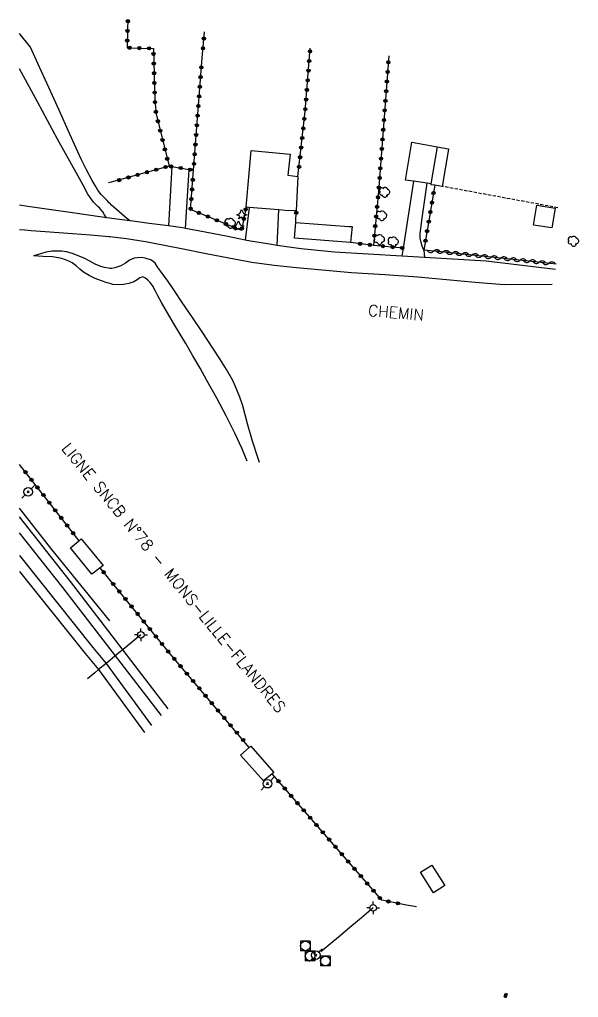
# Model space of a CAD drawing. Header units: millimetres. Extents: x 85000 to 86000, y 139999 to 141000.
# Drawn here: x 85000 to 85086.7, y 140230.3 to 140382 of the extents above; entities that cross this region are included whole.
import ezdxf
from ezdxf.enums import TextEntityAlignment as Align

# ---------------------------------------------------------------- set-up
doc = ezdxf.new("R2010")
doc.units = ezdxf.units.MM
doc.linetypes.add('DASHED', pattern=[0.75, 0.5, -0.25])
doc.layers.get('0').update_dxf_attribs({"linetype": 'CONTINUOUS'})
for name, color, linetype in [('W0014', 7, 'CONTINUOUS'), ('W0017', 7, 'CONTINUOUS'), ('W0071', 7, 'CONTINUOUS'), ('W0104', 1, 'CONTINUOUS'), ('W0112', 1, 'DASHED'), ('W0211', 2, 'CONTINUOUS'), ('W0214', 2, 'CONTINUOUS'), ('W0300', 7, 'CONTINUOUS'), ('W0303', 7, 'CONTINUOUS'), ('W0310', 3, 'CONTINUOUS'), ('W0323', 7, 'CONTINUOUS'), ('W0401', 7, 'CONTINUOUS'), ('W0420', 7, 'CONTINUOUS'), ('W0439', 7, 'CONTINUOUS'), ('W0473', 7, 'CONTINUOUS'), ('W0610', 7, 'CONTINUOUS'), ('W0611', 7, 'CONTINUOUS'), ('W0700', 7, 'CONTINUOUS'), ('W0710', 7, 'CONTINUOUS'), ('W0989', 7, 'CONTINUOUS')]:
    doc.layers.add(name, color=color, linetype=linetype)
doc.styles.get("Standard").update_dxf_attribs({"font": 'romans.shx', "width": 0.85})

# ---------------------------------------------------------------- blocks, each defined once
blk = doc.blocks.new('croix')
for p, q in [((-3, 0), (3, 0)), ((0, -3), (0, 3))]:
    blk.add_line(p, q)
blk = doc.blocks.new('T818')
at = {"color": 16, "linetype": 'Continuous', "xscale": 0.0001666666666666667, "yscale": 0.0001666666666666667}
blk.add_blockref('croix', (0, 0), dxfattribs=at)
blk = doc.blocks.new('T473')
for p, q in [((-0.166667, 0.166667), (0.166667, -0.166667)), ((-0.166667, -0.166667), (0.166667, 0.166667)), ((0.500001, 0.500001), (1.000002, 1.000002)), ((-1.000002, -1.000002), (-0.500001, -0.500001))]:
    blk.add_line(p, q)
blk.add_ellipse((0, 0), major_axis=(0.471405, 0.471405), ratio=1, start_param=5.4977871438, end_param=11.780972451)
blk = doc.blocks.new('T610')
for p, q in [((-0.500001, 0), (-1.000002, 0)), ((0, 0.500001), (0, 1.000002)), ((0.500001, 0), (1.000002, 0)), ((0, -0.500001), (0, -1.000002))]:
    blk.add_line(p, q)
blk.add_ellipse((0, 0), major_axis=(-0.353554, 0.353554), ratio=1, start_param=3.926990817, end_param=10.2101761242)
blk = doc.blocks.new('T300')
for p, q in [((-0.8, 0.51), (-0.86, 0.34)), ((-0.86, 0.34), (-0.86, 0.17)), ((-0.86, 0.17), (-0.74, 0.06)), ((-0.69, 0.63), (-0.8, 0.51)), ((-0.8, -0.06), (-0.74, 0.06)), ((-0.74, 0.06), (-0.69, 0.11)), ((-0.57, 0.69), (-0.69, 0.63)), ((-0.46, 0.69), (-0.57, 0.69)), ((-0.29, 0.63), (-0.46, 0.69)), ((-0.29, 0.63), (-0.17, 0.74)), ((-0.23, 0.57), (-0.29, 0.63)), ((-0.17, 0.74), (-0.06, 0.8)), ((-0.06, 0.8), (0.06, 0.8)), ((0.06, 0.8), (0.23, 0.74)), ((0.23, 0.74), (0.34, 0.63)), ((0.34, 0.63), (0.4, 0.51)), ((0.46, 0.46), (0.34, 0.46)), ((0.4, 0.51), (0.4, 0.46)), ((0.57, 0.4), (0.46, 0.46)), ((0.57, 0.4), (0.69, 0.29)), ((0.69, 0.29), (0.74, 0.17)), ((0.74, 0.06), (0.69, -0.17)), ((0.74, 0.17), (0.74, 0.06)), ((-0.8, -0.17), (-0.8, -0.06)), ((-0.8, -0.23), (-0.8, -0.17)), ((-0.74, -0.34), (-0.8, -0.23)), ((-0.69, -0.4), (-0.74, -0.34)), ((-0.51, -0.46), (-0.69, -0.4)), ((-0.4, -0.46), (-0.51, -0.46)), ((-0.4, -0.46), (-0.34, -0.46)), ((-0.34, -0.46), (-0.34, -0.4)), ((-0.34, -0.51), (-0.34, -0.46)), ((-0.29, -0.63), (-0.34, -0.51)), ((-0.17, -0.74), (-0.29, -0.63)), ((-0.06, -0.8), (-0.17, -0.74)), ((0.06, -0.8), (-0.06, -0.8)), ((0.17, -0.74), (0.06, -0.8)), ((0.23, -0.69), (0.17, -0.74)), ((0.29, -0.46), (0.23, -0.46)), ((0.29, -0.63), (0.23, -0.69)), ((0.46, -0.4), (0.29, -0.46)), ((0.34, -0.51), (0.29, -0.63)), ((0.34, -0.51), (0.34, -0.46)), ((0.57, -0.34), (0.46, -0.4)), ((0.63, -0.29), (0.57, -0.34)), ((0.69, -0.17), (0.63, -0.29))]:
    blk.add_line(p, q)
blk = doc.blocks.new('T303')
for p, q in [((-0.77, 0), (-0.28, 0.21)), ((-0.28, -0.21), (-0.77, 0)), ((-0.28, 0.21), (0, 0.83)), ((0, 0.83), (0.28, 0.21)), ((0.28, 0.21), (0.83, 0)), ((0.83, 0), (0.28, -0.21)), ((-0.49, -0.63), (-0.28, -0.21)), ((0, -0.35), (-0.49, -0.63)), ((0.56, -0.63), (0, -0.35)), ((0.28, -0.21), (0.56, -0.63))]:
    blk.add_line(p, q)
blk = doc.blocks.new('T401')
for p, q in [((-0.3, 0.3), (0, 0.3)), ((-0.3, -0.25), (-0.3, 0.3)), ((-0.3, 0.15), (0, 0.15)), ((-0.3, 0), (0, 0)), ((0, 0.3), (0, -0.25)), ((-0.3, -0.15), (0, -0.15)), ((-0.3, -0.25), (-0.3, -0.3)), ((-0.3, -0.3), (0, -0.3)), ((0, -0.3), (0, -0.25))]:
    blk.add_line(p, q)
blk = doc.blocks.new('T420')
for p, q in [((0.75, 0.75), (-0.75, 0.75)), ((-0.75, 0.75), (-0.75, -0.75)), ((0.75, 0.75), (0.75, -0.75)), ((0.75, -0.75), (-0.75, -0.75))]:
    blk.add_line(p, q)
blk.add_ellipse((0, 0), major_axis=(-0.53, 0.53), ratio=1, start_param=3.926991, end_param=10.210176)
blk = doc.blocks.new('t323o')
at = {"color": 0, "linetype": 'Continuous'}
for radius in [0.25, 0.15]:
    blk.add_circle((0, 0), radius, dxfattribs=at)
blk = doc.blocks.new('t310o')
at = {"color": 0, "linetype": 'Continuous'}
for centre, start, end in [((-0.5, 0.38), 216.8699, 323.1304), ((0.5, -0.37), 36.8699, 143.1303)]:
    blk.add_arc(centre, 0.625, start, end, dxfattribs=at)

msp = doc.modelspace()

# ---------------------------------------------------------------- linework, layer by layer
at = {"layer": 'W0014'}
msp.add_lwpolyline([(85061.59, 140244.31), (85060.04, 140244.61)], dxfattribs=at)
at = {"layer": 'W0017'}
for points in [[(85023.62, 140359.2), (85023.1, 140349.99)], [(85025.74, 140349.6), (85026.34, 140358.74)], [(85061.14, 140356.92), (85059.51, 140346.55), (85059.33, 140345.28)], [(85062.74, 140346.21), (85062.45, 140346.85), (85062.3, 140347.41), (85062.17, 140348.09), (85062.16, 140348.82), (85062.45, 140351.18), (85063.24, 140356.62)], [(85035.65, 140352.84), (85035.03, 140347.8)], [(85039.97, 140346.96), (85040.24, 140352.47)], [(85062.74, 140346.21), (85062.85, 140345.07)]]:
    msp.add_lwpolyline(points, dxfattribs=at)
at = {"layer": 'W0071'}
for points in [[(85014, 140351.19), (85013.51, 140351.26), (85011.08, 140351.6), (85007.85, 140352.05), (85004.56, 140352.52), (85001.27, 140353), (85000, 140353.19)], [(85083.16, 140343.22), (85072.42, 140344.49), (85068.06, 140344.78), (85063.69, 140345.02), (85062.85, 140345.07), (85059.33, 140345.28), (85054.1, 140345.58), (85048.88, 140345.9), (85043.68, 140346.42), (85041.06, 140346.79), (85039.97, 140346.96), (85038.45, 140347.2), (85035.84, 140347.64), (85035.03, 140347.8), (85032.32, 140348.32), (85028.81, 140349.04), (85025.74, 140349.6), (85025.28, 140349.68), (85023.1, 140349.99), (85022.71, 140350.05), (85020.13, 140350.38), (85017.56, 140350.71), (85017.12, 140350.77), (85014.32, 140351.15), (85014, 140351.19)], [(85000, 140349.45), (85000.84, 140349.36), (85001.8, 140349.27), (85003.95, 140349.11), (85006.09, 140348.98), (85008.24, 140348.83), (85011.03, 140348.61), (85013.83, 140348.36), (85014, 140348.34)], [(85014, 140348.34), (85016.61, 140348.04), (85019.55, 140347.57), (85022.48, 140347.01), (85025.41, 140346.44), (85028.95, 140345.73), (85032.49, 140345.01), (85036.04, 140344.38), (85039.49, 140343.91), (85042.95, 140343.54), (85046.41, 140343.2), (85051.53, 140342.77), (85056.66, 140342.43), (85061.79, 140342.06), (85066.25, 140341.68), (85070.72, 140341.28), (85075.19, 140340.92), (85082.63, 140340.96)]]:
    msp.add_lwpolyline(points, dxfattribs=at)
at = {"layer": 'W0104'}
for points in [[(85063.84, 140356.54), (85063.24, 140356.62), (85061.14, 140356.92), (85059.87, 140357.1), (85060.88, 140362.98), (85064.26, 140362.37), (85064.81, 140362.27)], [(85042.94, 140352.32), (85041.21, 140352.39), (85040.24, 140352.47), (85035.65, 140352.84), (85035.16, 140352.88), (85035.94, 140361.69), (85041.98, 140361.12), (85041.63, 140357.87), (85043.2, 140357.66)], [(85082.59, 140349.7), (85079.74, 140350.11), (85080.25, 140353.2), (85083.11, 140352.74)], [(85051.37, 140347.39), (85042.64, 140348.08), (85042.87, 140350.54), (85051.1, 140349.92), (85051.63, 140349.88), (85051.48, 140348.43)], [(85011.2, 140295.93), (85007.92, 140300.06), (85009.17, 140301.08), (85009.24, 140301.14), (85009.58, 140301.42), (85012.95, 140297.27), (85012.53, 140296.95), (85012.5, 140296.93), (85011.2, 140295.93)], [(85037.83, 140263.86), (85034.27, 140267.87), (85035.65, 140269.07), (85035.73, 140269.14), (85035.89, 140269.28), (85039.43, 140265.16), (85039.18, 140264.96), (85037.83, 140263.86)]]:
    msp.add_lwpolyline(points, close=True, dxfattribs=at)
msp.add_lwpolyline([(85064.81, 140362.27), (85066.55, 140361.94), (85066.54, 140361.89), (85065.57, 140356.12), (85064.44, 140356.29), (85063.88, 140356.38), (85063.84, 140356.54)], dxfattribs=at)
at = {"layer": 'W0112'}
msp.add_lwpolyline([(85083.5, 140352.81), (85065.57, 140356.12)], dxfattribs=at)
at = {"layer": 'W0211'}
for points in [[(85001.7, 140377.71), (85000, 140379.86)], [(85014, 140353.5), (85013.93, 140353.57), (85013.59, 140353.91), (85013.27, 140354.23), (85012.96, 140354.54), (85012.87, 140354.64), (85012.66, 140354.87), (85012.15, 140355.55), (85011.71, 140356.28), (85011.28, 140357.02), (85010.38, 140358.67), (85009.57, 140360.36), (85008.77, 140362.06), (85007.53, 140364.77), (85006.34, 140367.49), (85005.13, 140370.22), (85003.99, 140372.72), (85002.84, 140375.21), (85001.7, 140377.71)], [(85017.12, 140350.77), (85016.29, 140351.46), (85015.45, 140352.16), (85014.64, 140352.88), (85014.28, 140353.22), (85014, 140353.5)], [(85014, 140343.4), (85013.74, 140343.41), (85013.18, 140343.52), (85012.62, 140343.67), (85011.74, 140344.04), (85010.89, 140344.52), (85010.02, 140344.97), (85009.12, 140345.36), (85008.21, 140345.72), (85007.27, 140345.96), (85006.54, 140346.06), (85005.8, 140346.09), (85005.06, 140346.06), (85004.08, 140345.89), (85003.11, 140345.6), (85002.14, 140345.32)], [(85037.24, 140313.3), (85037.02, 140313.92), (85036.17, 140316.61), (85035.36, 140319.3), (85034.99, 140320.68), (85034.62, 140322.05), (85034.19, 140323.41), (85033.84, 140324.28), (85033.47, 140325.15), (85033.07, 140326), (85032.13, 140327.72), (85031.07, 140329.38), (85029.99, 140331.03), (85028.44, 140333.41), (85026.85, 140335.77), (85025.24, 140338.12), (85024.16, 140339.74), (85023.74, 140340.37), (85023.07, 140341.36), (85021.92, 140342.92), (85021.48, 140343.55), (85021.03, 140344.18), (85020.47, 140344.65), (85020.16, 140344.8), (85019.82, 140344.9), (85019.49, 140344.98), (85018.91, 140345.06), (85018.32, 140345.05), (85017.76, 140344.97), (85017.07, 140344.65), (85016.42, 140344.19), (85015.74, 140343.8), (85015.27, 140343.62), (85015.1, 140343.57), (85014.79, 140343.47), (85014.3, 140343.39), (85014, 140343.4)]]:
    msp.add_lwpolyline(points, dxfattribs=at)
at = {"layer": 'W0214'}
for points in [[(85013.51, 140351.26), (85013.2, 140351.71), (85012.9, 140352.16), (85012.57, 140352.58), (85012.39, 140352.77), (85012.21, 140352.95), (85011.84, 140353.3), (85011.48, 140353.66), (85010.59, 140354.92), (85009.85, 140356.31), (85009.11, 140357.71), (85005.9, 140363.44), (85002.77, 140369.22), (85000, 140374.35)], [(85014, 140341.05), (85013.58, 140341.17), (85012.71, 140341.47), (85011.75, 140341.84), (85010.8, 140342.28), (85009.91, 140342.8), (85009.33, 140343.28), (85008.77, 140343.8), (85008.17, 140344.26), (85007.65, 140344.52), (85007.11, 140344.74), (85006.56, 140344.93), (85005.12, 140345.2), (85003.63, 140345.26), (85002.14, 140345.32)], [(85035.34, 140313.47), (85034.48, 140315.49), (85033.46, 140317.75), (85032.05, 140320.53), (85030.59, 140323.28), (85029.08, 140326.01), (85028, 140327.93), (85026.9, 140329.83), (85025.79, 140331.73), (85024.92, 140333.2), (85024.04, 140334.66), (85023.17, 140336.13), (85022.6, 140337.13), (85022.04, 140338.12), (85021.47, 140339.12), (85021.1, 140339.85), (85020.91, 140340.23), (85020.74, 140340.58), (85020.27, 140341.22), (85019.91, 140341.58), (85019.53, 140341.9), (85019.13, 140342.07), (85018.68, 140341.93), (85018.23, 140341.61), (85017.75, 140341.31), (85016.97, 140341.05), (85016.41, 140340.93), (85016.16, 140340.88), (85015.35, 140340.82), (85014.46, 140340.92), (85014, 140341.05)]]:
    msp.add_lwpolyline(points, dxfattribs=at)
at = {"layer": 'W0310'}
msp.add_lwpolyline([(85083.24, 140344.07), (85065.46, 140345.98), (85062.74, 140346.21)], dxfattribs=at)
at = {"layer": 'W0323'}
for points in [[(85016.82, 140381.92), (85016.75, 140380.59), (85016.69, 140377.64), (85020.76, 140377.51), (85021, 140369.43), (85021.19, 140367.38), (85023.19, 140359.28), (85023.62, 140359.2), (85026.34, 140358.74), (85026.99, 140358.64), (85028.31, 140376.07)], [(85028.31, 140376.07), (85028.71, 140380.09)], [(85043.2, 140357.66), (85044.32, 140367.77), (85045.11, 140377.55)], [(85057.3, 140376.38), (85055.71, 140355.35), (85054.9, 140346.97)], [(85023.19, 140359.28), (85014, 140356.7)], [(85035.16, 140352.88), (85034.45, 140349.27), (85026.54, 140352.55), (85026.99, 140358.64)], [(85014, 140356.7), (85013.82, 140356.65)], [(85064.44, 140356.29), (85062.74, 140346.21)], [(85042.87, 140350.54), (85042.94, 140352.32)], [(85054.9, 140346.97), (85051.37, 140347.39)], [(85059.51, 140346.55), (85054.9, 140346.97)], [(85009.24, 140301.14), (85000, 140312.95)], [(85014, 140295.09), (85012.5, 140296.93)], [(85035.65, 140269.07), (85029.79, 140275.99), (85023.37, 140283.57), (85014, 140295.09)], [(85060.04, 140244.61), (85056.2, 140245.38), (85039.18, 140264.96)]]:
    msp.add_lwpolyline(points, dxfattribs=at)
at = {"layer": 'W0439'}
msp.add_lwpolyline([(85064.21, 140246.52), (85062.19, 140249.69), (85063.97, 140250.82), (85065.99, 140247.66)], close=True, dxfattribs=at)
at = {"layer": 'W0611'}
for points in [[(85018.83, 140286.54), (85016.99, 140285.03), (85016.34, 140284.49), (85015.15, 140283.52), (85014, 140282.58)], [(85014, 140282.58), (85013.43, 140282.11), (85012.25, 140281.14), (85011.66, 140280.66), (85010.52, 140279.73)], [(85054.86, 140244.17), (85053.04, 140242.64), (85052.42, 140242.12), (85051.25, 140241.13), (85049.48, 140239.64), (85048.31, 140238.66), (85047.69, 140238.14), (85046.73, 140237.33)]]:
    msp.add_lwpolyline(points, dxfattribs=at)
at = {"layer": 'W0700'}
for points in [[(85023.04, 140275.07), (85007.92, 140294.83), (85000, 140304.84)], [(85022.01, 140274.03), (85006.73, 140293.88), (85000, 140302.37)], [(85000, 140298.83), (85011.38, 140284.58), (85013.43, 140282.11), (85020.45, 140272.45)], [(85000, 140296.38), (85010.19, 140283.62), (85012.25, 140281.14), (85019.4, 140271.38)]]:
    msp.add_lwpolyline(points, dxfattribs=at)
at = {"layer": 'W0710'}
msp.add_lwpolyline([(85014, 140288.72), (85005.01, 140299.79), (85000, 140306.17)], dxfattribs=at)

# ---------------------------------------------------------------- block references
at = {"layer": 'W0300'}
for p in [(85056.68, 140355.19), (85056.22, 140351.55), (85032.73, 140350.39), (85055.86, 140347.87), (85058.03, 140347.49), (85085.98, 140347.6)]:
    msp.add_blockref('T300', p, dxfattribs=at)
at = {"layer": 'W0303'}
for p in [(85034.46, 140351.71), (85033.96, 140349.96)]:
    msp.add_blockref('T303', p, dxfattribs=at)
at = {"layer": 'W0310'}
for p, rotation in [((85064.24, 140346.08), 174.9883564227875), ((85065.73, 140345.95), 173.8751616728786), ((85067.22, 140345.79), 173.8751616728786), ((85068.71, 140345.63), 173.8751616728786), ((85070.2, 140345.47), 173.8751616728786), ((85071.7, 140345.31), 173.8751616728786), ((85073.19, 140345.15), 173.8751616728786), ((85074.68, 140344.99), 173.8751616728786), ((85076.17, 140344.83), 173.8751616728786), ((85077.66, 140344.67), 173.8751616728786), ((85079.15, 140344.51), 173.8751616728786), ((85080.64, 140344.35), 173.8751616728786), ((85082.14, 140344.19), 173.8751616728786)]:
    msp.add_blockref('t310o', p, dxfattribs=dict(at, rotation=rotation))
at = {"layer": 'W0323'}
for p, rotation in [((85016.81, 140381.74), 267.1840477034227), ((85016.75, 140380.24), 268.7749205658062), ((85028.61, 140379.06), 84.38370066525003), ((85016.71, 140378.74), 268.7749205658062), ((85017.09, 140377.63), 358.1551136079858), ((85018.59, 140377.58), 358.1551136079858), ((85020.09, 140377.54), 358.1551136079858), ((85028.46, 140377.56), 84.38370066525003), ((85020.78, 140376.68), 271.6938507425749), ((85045.07, 140377.07), 85.40079649557497), ((85020.83, 140375.18), 271.6938507425749), ((85028.2, 140374.57), 85.6475369849634), ((85044.95, 140375.57), 85.40079649557497), ((85057.23, 140375.38), 265.6611296518138), ((85020.87, 140373.68), 271.6938507425749), ((85028.09, 140373.08), 85.6475369849634), ((85044.83, 140374.08), 85.40079649557497), ((85057.11, 140373.88), 265.6611296518138), ((85020.92, 140372.18), 271.6938507425749), ((85027.97, 140371.58), 85.6475369849634), ((85044.71, 140372.58), 85.40079649557497), ((85057, 140372.39), 265.6611296518138), ((85020.96, 140370.69), 271.6938507425749), ((85027.86, 140370.09), 85.6475369849634), ((85044.59, 140371.09), 85.40079649557497), ((85056.89, 140370.89), 265.6611296518138), ((85021.02, 140369.19), 275.4429609409227), ((85027.74, 140368.59), 85.6475369849634), ((85044.47, 140369.59), 85.40079649557497), ((85056.77, 140369.39), 265.6611296518138), ((85021.16, 140367.69), 275.4429609409227), ((85027.63, 140367.1), 85.6475369849634), ((85044.35, 140368.1), 85.40079649557497), ((85056.66, 140367.9), 265.6611296518138), ((85021.47, 140366.23), 283.8246487452939), ((85027.52, 140365.6), 85.6475369849634), ((85044.03, 140365.11), 83.67473259234713), ((85044.19, 140366.6), 83.67473259234713), ((85056.55, 140366.4), 265.6611296518138), ((85021.83, 140364.77), 283.8246487452939), ((85027.4, 140364.1), 85.6475369849634), ((85043.86, 140363.62), 83.67473259234713), ((85056.43, 140364.91), 265.6611296518138), ((85022.19, 140363.32), 283.8246487452939), ((85027.29, 140362.61), 85.6475369849634), ((85043.7, 140362.13), 83.67473259234713), ((85056.32, 140363.41), 265.6611296518138), ((85022.55, 140361.86), 283.8246487452939), ((85027.17, 140361.11), 85.6475369849634), ((85043.53, 140360.64), 83.67473259234713), ((85056.21, 140361.92), 265.6611296518138), ((85022.67, 140359.13), 195.67231222342), ((85022.91, 140360.4), 283.8246487452939), ((85023.52, 140359.22), 350.3889131173851), ((85027.06, 140359.62), 85.6475369849634), ((85043.37, 140359.15), 83.67473259234713), ((85056.09, 140360.42), 265.6611296518138), ((85016.89, 140357.51), 195.67231222342), ((85018.33, 140357.91), 195.67231222342), ((85019.78, 140358.32), 195.67231222342), ((85021.22, 140358.72), 195.67231222342), ((85025, 140358.97), 350.4351565259669), ((85026.48, 140358.72), 350.4080821310358), ((85055.98, 140358.92), 265.6611296518138), ((85015.44, 140357.1), 195.67231222342), ((85026.88, 140357.14), 85.81006085332154), ((85055.87, 140357.43), 265.6611296518138), ((85026.77, 140355.64), 85.81006085332154), ((85055.75, 140355.93), 265.6611296518138), ((85064.24, 140355.09), 260.4362955384707), ((85026.66, 140354.15), 85.81006085332154), ((85055.62, 140354.44), 264.4980325626524), ((85063.99, 140353.61), 260.4362955384707), ((85026.55, 140352.65), 85.81006085332154), ((85027.83, 140352.01), 157.4836582588673), ((85029.21, 140351.44), 157.4836582588673), ((85035.09, 140352.54), 258.7907415466847), ((85042.93, 140352.03), 87.88364977438665), ((85055.33, 140351.45), 264.4980325626524), ((85055.48, 140352.95), 264.4980325626524), ((85063.74, 140352.13), 260.4362955384707), ((85030.6, 140350.86), 157.4836582588673), ((85031.99, 140350.29), 157.4836582588673), ((85034.8, 140351.07), 258.7907415466847), ((85055.19, 140349.96), 264.4980325626524), ((85063.49, 140350.65), 260.4362955384707), ((85033.37, 140349.71), 157.4836582588673), ((85034.51, 140349.6), 258.7907415466847), ((85055.05, 140348.47), 264.4980325626524), ((85063.24, 140349.17), 260.4362955384707), ((85052.86, 140347.22), 173.2346385720458), ((85054.35, 140347.04), 173.2346385720458), ((85062.99, 140347.69), 260.4362955384707), ((85056.4, 140346.84), 174.7943651901037), ((85057.89, 140346.7), 174.7943651901037), ((85059.38, 140346.56), 174.7943651901037), ((85000.92, 140311.77), 128.0325675041392), ((85001.85, 140310.59), 128.0325675041392), ((85002.77, 140309.41), 128.0325675041392), ((85003.7, 140308.23), 128.0325675041392), ((85004.62, 140307.05), 128.0325675041392), ((85005.54, 140305.86), 128.0325675041392), ((85006.47, 140304.68), 128.0325675041392), ((85007.39, 140303.5), 128.0325675041392), ((85008.32, 140302.32), 128.0325675041392), ((85013.05, 140296.25), 129.1313503791258), ((85014.54, 140294.43), 129.1251233960157), ((85015.48, 140293.27), 129.1251233960157), ((85016.43, 140292.1), 129.1251233960157), ((85017.38, 140290.94), 129.1251233960157), ((85018.32, 140289.78), 129.1251233960157), ((85019.27, 140288.61), 129.1251233960157), ((85020.22, 140287.45), 129.1251233960157), ((85021.16, 140286.28), 129.1251233960157), ((85022.11, 140285.12), 129.1251233960157), ((85023.06, 140283.96), 129.1251233960157), ((85024.02, 140282.81), 130.2570296152641), ((85024.99, 140281.66), 130.2570296152641), ((85025.96, 140280.52), 130.2570296152641), ((85026.93, 140279.37), 130.2570296152641), ((85027.9, 140278.23), 130.2570296152641), ((85028.86, 140277.08), 130.2570296152641), ((85029.83, 140275.94), 130.2849244109392), ((85030.8, 140274.79), 130.2849244109392), ((85031.77, 140273.65), 130.2849244109392), ((85032.74, 140272.5), 130.2849244109392), ((85033.71, 140271.36), 130.2849244109392), ((85034.68, 140270.22), 130.2849244109392), ((85040.17, 140263.82), 130.9958270592829), ((85041.15, 140262.69), 130.9958270592829), ((85042.13, 140261.56), 130.9958270592829), ((85043.12, 140260.43), 130.9958270592829), ((85044.1, 140259.3), 130.9958270592829), ((85045.09, 140258.16), 130.9958270592829), ((85046.07, 140257.03), 130.9958270592829), ((85047.05, 140255.9), 130.9958270592829), ((85048.04, 140254.77), 130.9958270592829), ((85049.02, 140253.64), 130.9958270592829), ((85050.01, 140252.5), 130.9958270592829), ((85050.99, 140251.37), 130.9958270592829), ((85051.97, 140250.24), 130.9958270592829), ((85052.96, 140249.11), 130.9958270592829), ((85053.94, 140247.97), 130.9958270592829), ((85054.93, 140246.84), 130.9958270592829), ((85055.91, 140245.71), 130.9958270592829), ((85057.24, 140245.17), 168.7331708176292), ((85058.71, 140244.88), 168.7331708176292)]:
    msp.add_blockref('t323o', p, dxfattribs=dict(at, rotation=rotation))
at = {"layer": 'W0401', "rotation": 340.4608778413445}
msp.add_blockref('T401', (85075.58, 140230.56), dxfattribs=at)
at = {"layer": 'W0420'}
for p in [(85044.36, 140238.28), (85045.09, 140236.7), (85047.46, 140235.94)]:
    msp.add_blockref('T420', p, dxfattribs=at)
at = {"layer": 'W0473'}
for p in [(85001.34, 140308.73), (85038.47, 140263.44), (85045.96, 140236.83)]:
    msp.add_blockref('T473', p, dxfattribs=at)
at = {"layer": 'W0610'}
for p in [(85018.83, 140286.54), (85054.86, 140244.17)]:
    msp.add_blockref('T610', p, dxfattribs=at)
at = {"layer": 'W0611'}
for p, rotation in [((85018.83, 140286.54), 129.3148413869149), ((85016.99, 140285.03), 129.2799254598778), ((85015.15, 140283.52), 129.3165625945857), ((85016.34, 140284.49), 129.3025743671655), ((85013.43, 140282.11), 129.2973014611263), ((85014, 140282.58), 129.3385558037131), ((85011.66, 140280.66), 129.3085302921218), ((85012.25, 140281.14), 129.3213437270047), ((85010.52, 140279.73), 129.3085302921218), ((85054.86, 140244.17), 130.0708340450086), ((85053.04, 140242.64), 130.0043353232493), ((85051.25, 140241.13), 130.0689762335543), ((85052.42, 140242.12), 130.0692494411211), ((85049.48, 140239.64), 130.0405899673638), ((85047.69, 140238.14), 130.051245062469), ((85048.31, 140238.66), 130.1152302746137), ((85046.73, 140237.33), 130.051245062469)]:
    msp.add_blockref('T818', p, dxfattribs=dict(at, rotation=rotation))

# ---------------------------------------------------------------- texts
at = {"layer": 'W0989'}
for s, rotation, p in [('CHEMIN', 355.0018, (85058.42, 140336.52)), ('LIGNE SNCB N°78 - MONS-LILLE-FLANDRES', 309.2949, (85023.94, 140295.4))]:
    msp.add_text(s, height=1.75, rotation=rotation, dxfattribs=at).set_placement(p, align=Align.MIDDLE_CENTER)

doc.saveas('drawing.dxf')
